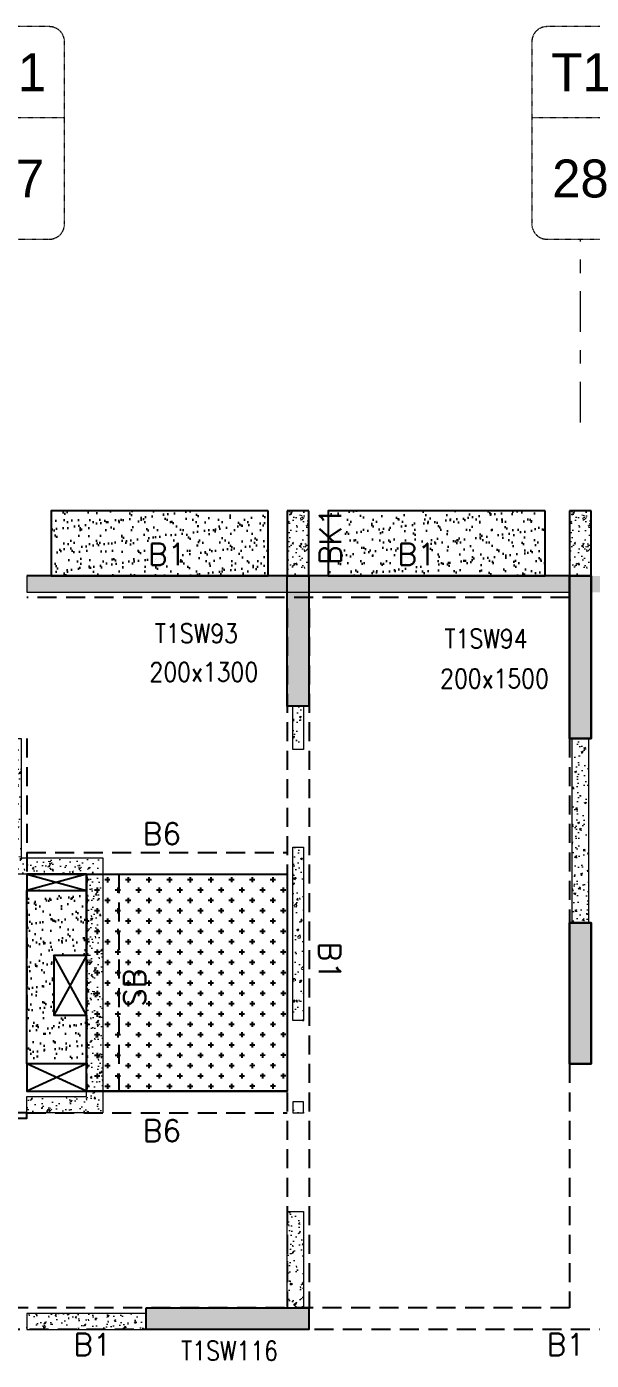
# Model space of a CAD drawing. Header units: millimetres. Extents: x 1078357 to 2594950, y -4969473 to -4636555.
# Drawn here: x 1662333 to 1667533, y -4659729 to -4647432 of the extents above; entities that cross this region are included whole.
import ezdxf
from ezdxf.enums import TextEntityAlignment as Align

# ---------------------------------------------------------------- set-up
doc = ezdxf.new("R2010")
doc.units = ezdxf.units.MM
for name, pattern in [('CENTER', [2, 1.25, -0.25, 0.25, -0.25]), ('CONTINOUS', [0]), ('DGN STYLE 7', [8.34, 3.75, -1.67, 1.25, -1.67]), ('HIDDEN', [0.375, 0.25, -0.125]), ('New Retail block$0$CONTINOUS', [0])]:
    doc.linetypes.add(name, pattern=pattern)
for name, color, linetype, lineweight in [('A-_ANOTDIMA_D-', 6, 'Continuous', 13), ('A-_ANOTGRID_E-', 8, 'DGN STYLE 7', 13), ('COL. NO.', 30, 'Continuous', 25), ('COL. SIZE', 7, 'Continuous', 25), ('GRID LINE', 8, 'Continuous', 0), ('HATCH', 8, 'Continuous', 30), ('S-NON STR RCC WALL', 8, 'Continuous', 0)]:
    doc.layers.add(name, color=color, linetype=linetype, lineweight=lineweight)
for name, color, linetype in [('B-200x325', 201, 'HIDDEN'), ('B-200x650', 241, 'HIDDEN'), ('B-300xSLAB THK.', 151, 'Continuous'), ('BK1-200x650', 241, 'HIDDEN'), ('DROP SLAB', 8, 'Continuous'), ('S-COLUMN_SHEAR WALL', 1, 'Continuous'), ('S-PROJECTION', 54, 'New Retail block$0$CONTINOUS'), ('SLAB FOLD', 8, 'Continuous')]:
    doc.layers.add(name, color=color, linetype=linetype)
doc.styles.add('ROMANS', font='romans.shx', dxfattribs={"width": 0.85})
doc.styles.get("Standard").update_dxf_attribs({"font": 'Adani Regular.ttf', "height": 500})
pattern_1 = [(37.4701541, (-1322400.03, 9335074.12), (-4.7236114, 146.8264517), [0, -115.824, 0, -129.54, 0, -123.825]), (7.4701541, (-1322400.03, 9335074.12), (134.9689868, 214.9772528), [0, -62.484, 0, -104.394, 0, -40.005]), (327.4701541, (-1322493.75, 9335074.16), (237.2979035, 0.3075449), [0, -38.1, 0, -137.16, 0, -179.07]), (317.4701541, (-1322493.75, 9335074.16), (229.1017424, 66.759465), [0, -19.05, 0, -89.916, 0, -102.87])]

# ---------------------------------------------------------------- blocks, each defined once
blk = doc.blocks.new('G$CD63B60BD')
at = {"layer": 'COL. NO.', "linetype": 'Continuous', "style": 'ROMANS', "width": 0.85}
for s, p in [('T1SW93', (80056, 15282, -320)), ('T1SW94', (82723, 15234, -320)), ('T1SW116', (80297, 8667, -320))]:
    blk.add_text(s, height=175, dxfattribs=at).set_placement(p)
at = {"layer": 'COL. SIZE', "linetype": 'Continuous', "style": 'ROMANS', "width": 0.85}
for s, p in [('200x1300', (80006, 14926, -320)), ('200x1500', (82683, 14866, -320))]:
    blk.add_text(s, height=175, dxfattribs=at).set_placement(p)
blk = doc.blocks.new('Tower grid nomenclature-ex')
at = {"layer": 'A-_ANOTGRID_E-'}
blk.add_lwpolyline([(-1250, -600), (1750, -600, 0.414214), (2000, -350), (2000, 750, 0.414214), (1750, 1000), (-1250, 1000, 0.414214), (-1500, 750), (-1500, -350, 0.414214)], format="xyb", close=True, dxfattribs=at)
blk.add_lwpolyline([(0, 1000), (0, -600)], dxfattribs=at)
at = {"layer": 'A-_ANOTGRID_E-', "flags": 8}
for p in [(-1235, 400), (1788, 400)]:
    blk.add_attdef('GRID', text='', height=625, dxfattribs=at).set_placement(p, align=Align.MIDDLE_CENTER)
blk = doc.blocks.new('T1')
at = {"layer": 'GRID LINE', "linetype": 'DGN STYLE 7', "ltscale": 100, "elevation": 0}
blk.add_lwpolyline([(123511, -31827), (123511, -30138)], dxfattribs=at)
at = {"layer": 'GRID LINE'}
ref = blk.add_blockref('Tower grid nomenclature-ex', (118199, -29018, 0), dxfattribs=dict(at, xscale=0.56, yscale=0.56, zscale=0.56, rotation=270))
ref.add_attrib('GRID', '27', dxfattribs={"layer": 'A-_ANOTGRID_E-', "height": 350}).set_placement((118311, -29578, 0), align=Align.MIDDLE_CENTER)
ref.add_attrib('GRID', 'T1', dxfattribs={"layer": 'A-_ANOTGRID_E-', "height": 350}).set_placement((118316, -28598, 0), align=Align.MIDDLE_CENTER)
ref = blk.add_blockref('Tower grid nomenclature-ex', (123399, -29018, 0), dxfattribs=dict(at, xscale=0.56, yscale=0.56, zscale=0.56, rotation=270))
ref.add_attrib('GRID', '28', dxfattribs={"layer": 'A-_ANOTGRID_E-', "height": 350}).set_placement((123511, -29578, 0), align=Align.MIDDLE_CENTER)
ref.add_attrib('GRID', 'T1', dxfattribs={"layer": 'A-_ANOTGRID_E-', "height": 350}).set_placement((123516, -28598, 0), align=Align.MIDDLE_CENTER)

msp = doc.modelspace()

# ---------------------------------------------------------------- hatches: boundary and pattern name
at = {"layer": 'DROP SLAB'}
h = msp.add_hatch(dxfattribs=at)
h.set_pattern_fill('CROSS', color=8, scale=15, angle=0.03079)
h.set_pattern_definition([(180.03079016, (-2778183.15, 14069229.48), (-95.1987999, -95.3011726), [47.625, -142.875]), (270.03079016, (-2778206.98, 14069253.28), (95.3011726, -95.1987999), [47.625, -142.875])])
h.paths.add_polyline_path([(1662883.4, -4655246.4), (1664733.3, -4655246.4), (1664733.3, -4657246.2), (1662883.4, -4657246.2)])
at = {"layer": 'HATCH'}
h = msp.add_hatch(dxfattribs=at)
h.set_pattern_fill('AR-SAND', color=8, scale=3, angle=179.97015)
h.set_pattern_definition(pattern_1)
h.paths.add_polyline_path([(1664558.5, -4651896.1), (1662558.5, -4651896.1), (1662558.5, -4652496.1), (1664558.5, -4652496.1)])
h = msp.add_hatch(dxfattribs=at)
h.set_pattern_fill('AR-SAND', color=8, scale=3, angle=179.97015)
h.set_pattern_definition(pattern_1)
h.paths.add_polyline_path([(1667108.5, -4651896.1), (1665108.5, -4651896.1), (1665108.5, -4652496.1), (1667108.5, -4652496.1)])
h = msp.add_hatch(dxfattribs=at)
h.set_pattern_fill('AR-SAND', color=8, scale=3, angle=179.97015)
h.set_pattern_definition([(37.47015413, (-3372549.53, 18703112.43), (-4.72361136, 146.8264517), [0, -115.824, 0, -129.54, 0, -123.825]), (7.4701541, (-3372549.53, 18703112.43), (134.9689868, 214.9772528), [0, -62.484, 0, -104.394, 0, -40.005]), (327.4701541, (-3372643.26, 18703112.48), (237.2979035, 0.3075449), [0, -38.1, 0, -137.16, 0, -179.07]), (317.4701541, (-3372643.26, 18703112.48), (229.1017424, 66.759465), [0, -19.05, 0, -89.916, 0, -102.87])])
h.paths.add_polyline_path([(1662333.4, -4655396.2), (1662883.4, -4655396.2), (1662883.4, -4655996.2), (1662583.4, -4655996.2), (1662583.4, -4656546.2), (1662883.4, -4656546.1), (1662883.4, -4656996.2), (1662333.4, -4656996.2)])
at = {"layer": 'S-COLUMN_SHEAR WALL', "lineweight": 25}
h = msp.add_hatch(color=1, dxfattribs=at)
h.dxf.hatch_style = 1
h.paths.add_polyline_path([(1664733.3, -4653696.2), (1664933.3, -4653696.2), (1664933.3, -4652496.2), (1664733.3, -4652496.2)])
at = {"layer": 'S-COLUMN_SHEAR WALL', "lineweight": 25, "extrusion": (-1.00316e-06, 2.11765e-11, 1)}
h = msp.add_hatch(color=1, dxfattribs=at)
h.dxf.hatch_style = 1
h.paths.add_polyline_path([(1667333.3, -4652496.2), (1667533.3, -4652496.2), (1667533.3, -4653996.1), (1667333.3, -4653996.1)])
at = {"layer": 'S-COLUMN_SHEAR WALL', "lineweight": 25, "extrusion": (1.00316e-06, 1.91639e-11, 1)}
h = msp.add_hatch(color=1, dxfattribs=at)
h.dxf.hatch_style = 1
h.paths.add_polyline_path([(1667533.3, -4652496.2), (1667333.3, -4652496.2), (1667333.3, -4653996.1), (1667533.3, -4653996.1)])
at = {"layer": 'S-COLUMN_SHEAR WALL', "lineweight": 25, "extrusion": (-1.00316e-06, 2.11765e-11, 1)}
h = msp.add_hatch(color=1, dxfattribs=at)
h.dxf.hatch_style = 1
h.paths.add_polyline_path([(1667333.3, -4656996.1), (1667533.3, -4656996.1), (1667533.3, -4655696.1), (1667333.3, -4655696.1)])
at = {"layer": 'S-COLUMN_SHEAR WALL', "lineweight": 25, "extrusion": (1.00316e-06, 1.91639e-11, 1)}
h = msp.add_hatch(color=1, dxfattribs=at)
h.dxf.hatch_style = 1
h.paths.add_polyline_path([(1667533.3, -4656996.1), (1667333.3, -4656996.1), (1667333.3, -4655696.1), (1667533.3, -4655696.1)])
at = {"layer": 'S-COLUMN_SHEAR WALL', "lineweight": 25}
h = msp.add_hatch(color=1, dxfattribs=at)
h.dxf.hatch_style = 1
h.paths.add_polyline_path([(1663433.3, -4659246.1), (1664933.3, -4659246.1), (1664933.3, -4659446.1), (1663433.3, -4659446.1)])
at = {"layer": 'S-NON STR RCC WALL'}
h = msp.add_hatch(dxfattribs=at)
h.set_pattern_fill('AR-CONC', color=256, angle=180)
h.set_pattern_definition([(50, (-6869111.46, 32903192.09), (182.184669, -15.93908554), [19.05, -209.55]), (355, (-6869111.46, 32903192.09), (-35.2434214, 191.0568452), [15.24, -167.6405842]), (100.4514447, (-6869096.28, 32903190.76), (146.9412471, 175.1177519), [16.1900088, -178.0902446]), (46.1842, (-6869111.46, 32903242.89), (271.0790409, -42.0423279), [28.575, -314.325]), (96.6355576, (-6869088.87, 32903239.38), (237.404134, 247.4261246), [24.2850231, -267.1356082]), (351.1841512, (-6869111.46, 32903242.9), (237.404134, 247.4261246), [22.859967, -251.459732]), (21, (-6869086.06, 32903230.19), (151.61439127, -102.2651982), [19.05, -209.55]), (326, (-6869086.06, 32903230.19), (61.80202835, 184.1879661), [15.24, -167.64]), (71.451445, (-6869073.42, 32903221.66), (213.4164193, 81.9227689), [16.1900088, -178.0899376]), (37.5, (-6869111.46, 32903192.086), (3.08860325, 84.55503887), [0, -165.608, 0, -170.18, 0, -168.275]), (7.5, (-6869111.46, 32903192.09), (66.8196625, 100.18057482), [0, -97.028, 0, -161.798, 0, -64.135]), (327.5, (-6869168.1, 32903192.086), (135.59059517, -5.72874399), [0, -63.5, 0, -198.12, 0, -262.89]), (317.5, (-6869193.5, 32903192.09), (148.1291814, 25.42649103), [0, -82.55, 0, -131.572, 0, -186.69])])
h.paths.add_polyline_path([(1664933.3, -4652496.1), (1664933.3, -4651896.1), (1664733.3, -4651896.1), (1664733.3, -4652496.1), (1664933.3, -4652496.1)], is_closed=False)
h = msp.add_hatch(dxfattribs=at)
h.set_pattern_fill('AR-CONC', color=256, angle=180)
h.set_pattern_definition([(50, (-6866511.48, 32903192.09), (182.184669, -15.93908554), [19.05, -209.55]), (355, (-6866511.48, 32903192.1), (-35.2434214, 191.0568452), [15.24, -167.6405842]), (100.4514447, (-6866496.3, 32903190.76), (146.9412471, 175.1177519), [16.1900088, -178.0902446]), (46.1842, (-6866511.48, 32903242.9), (271.0790409, -42.0423279), [28.575, -314.325]), (96.6355576, (-6866488.9, 32903239.4), (237.404134, 247.4261246), [24.2850231, -267.1356082]), (351.1841512, (-6866511.48, 32903242.9), (237.404134, 247.4261246), [22.859967, -251.459732]), (21, (-6866486.08, 32903230.19), (151.61439127, -102.2651982), [19.05, -209.55]), (326, (-6866486.08, 32903230.2), (61.80202835, 184.1879661), [15.24, -167.64]), (71.451445, (-6866473.45, 32903221.67), (213.4164193, 81.9227689), [16.1900088, -178.0899376]), (37.5, (-6866511.48, 32903192.09), (3.08860325, 84.55503887), [0, -165.608, 0, -170.18, 0, -168.275]), (7.5, (-6866511.48, 32903192.09), (66.8196625, 100.18057482), [0, -97.028, 0, -161.798, 0, -64.135]), (327.5, (-6866568.12, 32903192.09), (135.59059517, -5.72874399), [0, -63.5, 0, -198.12, 0, -262.89]), (317.5, (-6866593.52, 32903192.09), (148.1291814, 25.42649103), [0, -82.55, 0, -131.572, 0, -186.69])])
h.paths.add_polyline_path([(1667533.3, -4652496.1), (1667533.3, -4651896.1), (1667333.3, -4651896.1), (1667333.3, -4652496.1), (1667533.3, -4652496.1)], is_closed=False)
h = msp.add_hatch(dxfattribs=at)
h.set_pattern_fill('AR-CONC', color=256)
h.set_pattern_definition([(50, (-3658712.47, 18659858.1), (182.184669, -15.9390855), [19.05, -209.55]), (355, (-3658712.47, 18659858.1), (-35.2434214, 191.0568452), [15.24, -167.6405842]), (100.4514447, (-3658697.29, 18659856.77), (146.9412471, 175.1177519), [16.1900088, -178.0902446]), (46.1842, (-3658712.47, 18659908.9), (271.0790409, -42.042328), [28.575, -314.325]), (96.6355576, (-3658689.88, 18659905.4), (237.404134, 247.4261246), [24.285023, -267.135608]), (351.1841512, (-3658712.47, 18659908.9), (237.404134, 247.4261246), [22.859967, -251.459732]), (21, (-3658687.07, 18659896.2), (151.6143913, -102.2651982), [19.05, -209.55]), (326, (-3658687.07, 18659896.2), (61.8020283, 184.1879661), [15.24, -167.64]), (71.451445, (-3658674.44, 18659887.67), (213.4164193, 81.9227689), [16.1900088, -178.0899376]), (37.5, (-3658712.47, 18659858.096), (3.08860325, 84.55503887), [0, -165.608, 0, -170.18, 0, -168.275]), (7.5, (-3658712.47, 18659858.1), (66.8196625, 100.18057482), [0, -97.028, 0, -161.798, 0, -64.135]), (327.5, (-3658769.114, 18659858.096), (135.59059517, -5.728744), [0, -63.5, 0, -198.12, 0, -262.89]), (317.5, (-3658794.51, 18659858.1), (148.1291814, 25.42649103), [0, -82.55, 0, -131.572, 0, -186.69])])
h.paths.add_polyline_path([(1662658.5, -4652496.1), (1662333.5, -4652496.1), (1662333.5, -4652646.1), (1662658.5, -4652646.1)])
h.paths.add_polyline_path([(1664458.5, -4652496.1), (1662658.5, -4652496.1), (1662658.5, -4652646.1), (1664458.5, -4652646.1)])
h.paths.add_polyline_path([(1670408.5, -4652496.2), (1669658.5, -4652496.2), (1669658.5, -4652646.1), (1670408.5, -4652646.1)])
h.paths.add_polyline_path([(1669658.5, -4652496.1), (1667858.5, -4652496.1), (1667858.5, -4652646.1), (1669658.5, -4652646.1)])
h.paths.add_polyline_path([(1665208.5, -4652496.1), (1664458.5, -4652496.1), (1664458.5, -4652646.1), (1665208.5, -4652646.1)])
h.paths.add_polyline_path([(1667008.5, -4652496.1), (1665208.5, -4652496.1), (1665208.5, -4652646.1), (1667008.5, -4652646.1)])
h.paths.add_polyline_path([(1672530.6, -4652496.1), (1672208.5, -4652496.1), (1672208.5, -4652646.1), (1672530.6, -4652646.1)])
h.paths.add_polyline_path([(1667858.5, -4652496.1), (1667533.5, -4652496.1), (1667533.5, -4652646.1), (1667858.5, -4652646.1)])
h.paths.add_polyline_path([(1667333.5, -4652496.1), (1667008.5, -4652496.1), (1667008.5, -4652646.1), (1667333.5, -4652646.1)])
h.paths.add_polyline_path([(1672208.5, -4652496.1), (1670408.5, -4652496.1), (1670408.5, -4652646.1), (1672208.5, -4652646.1)])
h = msp.add_hatch(dxfattribs=at)
h.set_pattern_fill('AR-CONC', color=256, angle=180)
h.set_pattern_definition([(50, (1664846.55, -4660402.88), (182.1847, -15.939), [19.05, -209.55]), (355, (1664846.55, -4660402.88), (-35.2434, 191.057), [15.24, -167.6406]), (100.4514, (1664861.73, -4660404.2), (146.9412, 175.1178), [16.19, -178.09]), (46.1842, (1664846.55, -4660352.08), (271.079, -42.042), [28.575, -314.325]), (96.6356, (1664869.14, -4660355.58), (237.404, 247.426), [24.285, -267.136]), (351.184, (1664846.55, -4660352.08), (237.404, 247.426), [22.86, -251.46]), (21, (1664871.95, -4660364.78), (151.6144, -102.2652), [19.05, -209.55]), (326, (1664871.95, -4660364.78), (61.802, 184.188), [15.24, -167.64]), (71.4514, (1664884.58, -4660373.3), (213.4164, 81.923), [16.19, -178.09]), (37.5, (1664846.55, -4660402.877), (3.0886, 84.55504), [0, -165.608, 0, -170.18, 0, -168.275]), (7.5, (1664846.55, -4660402.88), (66.8197, 100.1806), [0, -97.028, 0, -161.798, 0, -64.135]), (327.5, (1664789.91, -4660402.88), (135.5906, -5.72874), [0, -63.5, 0, -198.12, 0, -262.89]), (317.5, (1664764.51, -4660402.88), (148.1292, 25.4265), [0, -82.55, 0, -131.572, 0, -186.69])])
h.paths.add_polyline_path([(1664783.5, -4653696.2), (1664883.5, -4653696.2), (1664883.5, -4654096.1), (1664783.5, -4654096.1)])
h = msp.add_hatch(dxfattribs=at)
h.set_pattern_fill('AR-CONC', color=256, angle=180)
h.set_pattern_definition([(50, (-4755937.19, 23343877.28), (182.184669, -15.9390855), [19.05, -209.55]), (355, (-4755937.19, 23343877.28), (-35.2434214, 191.0568452), [15.24, -167.6405842]), (100.4514447, (-4755922, 23343875.95), (146.9412471, 175.1177519), [16.1900088, -178.0902446]), (46.1842, (-4755937.19, 23343928.08), (271.0790409, -42.042328), [28.575, -314.325]), (96.6355576, (-4755914.6, 23343924.58), (237.404134, 247.4261246), [24.2850231, -267.1356082]), (351.1841512, (-4755937.2, 23343928.08), (237.404134, 247.4261246), [22.859967, -251.459732]), (21, (-4755911.79, 23343915.38), (151.6143913, -102.2651982), [19.05, -209.55]), (326, (-4755911.79, 23343915.38), (61.8020283, 184.1879661), [15.24, -167.64]), (71.451445, (-4755899.15, 23343906.86), (213.4164193, 81.9227689), [16.1900088, -178.0899376]), (37.5, (-4755937.19, 23343877.28), (3.08860325, 84.55503887), [0, -165.608, 0, -170.18, 0, -168.275]), (7.5, (-4755937.19, 23343877.28), (66.8196625, 100.18057482), [0, -97.028, 0, -161.798, 0, -64.135]), (327.5, (-4755993.83, 23343877.28), (135.59059517, -5.728744), [0, -63.5, 0, -198.12, 0, -262.89]), (317.5, (-4756019.23, 23343877.28), (148.1291814, 25.42649103), [0, -82.55, 0, -131.572, 0, -186.69])])
h.paths.add_polyline_path([(1663033.5, -4655096.1), (1663033.5, -4657446.1), (1662333.5, -4657446.1), (1662333.5, -4657296.1), (1662883.5, -4657296.1), (1662883.5, -4655246.1), (1662133.5, -4655246.1), (1662133.5, -4653996.1), (1662283.5, -4653996.1), (1662283.5, -4655096.1)])
at = {"layer": 'S-NON STR RCC WALL', "ltscale": 700}
h = msp.add_hatch(dxfattribs=at)
h.set_pattern_fill('AR-CONC', color=256)
h.set_pattern_definition([(50, (534242.2, 23899.88), (182.184669, -15.9390855), [19.05, -209.55]), (355, (534242.2, 23899.88), (-35.2434214, 191.056845), [15.24, -167.640584]), (100.4514447, (534257.38, 23898.56), (146.941247, 175.117752), [16.190009, -178.0902446]), (46.1842, (534242.2, 23950.68), (271.079041, -42.042328), [28.575, -314.325]), (96.6355576, (534264.78, 23947.18), (237.404134, 247.426125), [24.285023, -267.135608]), (351.184151, (534242.2, 23950.68), (237.404134, 247.426125), [22.859967, -251.459732]), (21, (534267.6, 23937.98), (151.6143913, -102.265198), [19.05, -209.55]), (326, (534267.6, 23937.98), (61.802028, 184.187966), [15.24, -167.64]), (71.451445, (534280.23, 23929.46), (213.416419, 81.922769), [16.190009, -178.0899376]), (37.5, (534242.195, 23899.884), (3.08860325, 84.5550389), [0, -165.608, 0, -170.18, 0, -168.275]), (7.5, (534242.195, 23899.88), (66.8196625, 100.1805748), [0, -97.028, 0, -161.798, 0, -64.135]), (327.5, (534185.55, 23899.884), (135.5905952, -5.728744), [0, -63.5, 0, -198.12, 0, -262.89]), (317.5, (534160.15, 23899.88), (148.1291814, 25.426491), [0, -82.55, 0, -131.572, 0, -186.69])])
h.paths.add_polyline_path([(1667358.5, -4653996.1), (1667508.5, -4653996.1), (1667508.5, -4655696.1), (1667358.5, -4655696.1)])
at = {"layer": 'S-NON STR RCC WALL'}
h = msp.add_hatch(dxfattribs=at)
h.set_pattern_fill('AR-CONC', color=256, angle=180)
h.set_pattern_definition([(50, (2762071.26, -9344422.06), (182.184669, -15.9390855), [19.05, -209.55]), (355, (2762071.26, -9344422.06), (-35.2434214, 191.056845), [15.24, -167.640584]), (100.4514447, (2762086.45, -9344423.4), (146.941247, 175.117752), [16.190009, -178.0902446]), (46.1842, (2762071.26, -9344371.26), (271.079041, -42.042328), [28.575, -314.325]), (96.6355576, (2762093.85, -9344374.77), (237.404134, 247.426125), [24.285023, -267.135608]), (351.184151, (2762071.26, -9344371.26), (237.404134, 247.426125), [22.859967, -251.459732]), (21, (2762096.66, -9344383.96), (151.6143913, -102.265198), [19.05, -209.55]), (326, (2762096.66, -9344383.96), (61.802028, 184.187966), [15.24, -167.64]), (71.451445, (2762109.3, -9344392.49), (213.416419, 81.922769), [16.190009, -178.0899376]), (37.5, (2762071.265, -9344422.064), (3.08860325, 84.5550389), [0, -165.608, 0, -170.18, 0, -168.275]), (7.5, (2762071.26, -9344422.06), (66.8196625, 100.1805748), [0, -97.028, 0, -161.798, 0, -64.135]), (327.5, (2762014.62, -9344422.064), (135.5905952, -5.728744), [0, -63.5, 0, -198.12, 0, -262.89]), (317.5, (2761989.22, -9344422.06), (148.1291814, 25.426491), [0, -82.55, 0, -131.572, 0, -186.69])])
h.paths.add_polyline_path([(1664783.5, -4654996.1), (1664883.5, -4654996.1), (1664883.5, -4656596.1), (1664783.5, -4656596.1)])
h = msp.add_hatch(dxfattribs=at)
h.set_pattern_fill('AR-CONC', color=256, angle=180)
h.set_pattern_definition([(50, (2762058.05, -9345786.73), (182.184669, -15.9390855), [19.05, -209.55]), (355, (2762058.05, -9345786.73), (-35.2434214, 191.056845), [15.24, -167.640584]), (100.4514447, (2762073.23, -9345788.06), (146.941247, 175.117752), [16.190009, -178.0902446]), (46.1842, (2762058.05, -9345735.93), (271.079041, -42.042328), [28.575, -314.325]), (96.6355576, (2762080.64, -9345739.43), (237.404134, 247.426125), [24.285023, -267.135608]), (351.184151, (2762058.05, -9345735.93), (237.404134, 247.426125), [22.859967, -251.459732]), (21, (2762083.45, -9345748.63), (151.6143913, -102.265198), [19.05, -209.55]), (326, (2762083.45, -9345748.63), (61.802028, 184.187966), [15.24, -167.64]), (71.451445, (2762096.09, -9345757.15), (213.416419, 81.922769), [16.190009, -178.0899376]), (37.5, (2762058.05, -9345786.73), (3.08860325, 84.5550389), [0, -165.608, 0, -170.18, 0, -168.275]), (7.5, (2762058.05, -9345786.73), (66.8196625, 100.1805748), [0, -97.028, 0, -161.798, 0, -64.135]), (327.5, (2762001.41, -9345786.73), (135.5905952, -5.728744), [0, -63.5, 0, -198.12, 0, -262.89]), (317.5, (2761976.01, -9345786.73), (148.1291814, 25.426491), [0, -82.55, 0, -131.572, 0, -186.69])])
h.paths.add_polyline_path([(1664783.5, -4657446.1), (1664883.5, -4657446.1), (1664883.5, -4657346.1), (1664783.5, -4657346.1)])
h = msp.add_hatch(dxfattribs=at)
h.set_pattern_fill('AR-CONC', color=256, angle=180)
h.set_pattern_definition([(50, (-5786801.65, 28027896.46), (182.184669, -15.93908554), [19.05, -209.55]), (355, (-5786801.65, 28027896.46), (-35.2434214, 191.0568452), [15.24, -167.6405842]), (100.4514447, (-5786786.47, 28027895.14), (146.9412471, 175.1177519), [16.1900088, -178.0902446]), (46.1842, (-5786801.65, 28027947.26), (271.0790409, -42.042328), [28.575, -314.325]), (96.6355576, (-5786779.06, 28027943.76), (237.404134, 247.4261246), [24.2850231, -267.1356082]), (351.1841512, (-5786801.65, 28027947.26), (237.404134, 247.4261246), [22.859967, -251.459732]), (21, (-5786776.25, 28027934.56), (151.6143913, -102.2651982), [19.05, -209.55]), (326, (-5786776.25, 28027934.56), (61.8020283, 184.1879661), [15.24, -167.64]), (71.451445, (-5786763.61, 28027926.04), (213.4164193, 81.9227689), [16.1900088, -178.0899376]), (37.5, (-5786801.65, 28027896.463), (3.08860325, 84.55503887), [0, -165.608, 0, -170.18, 0, -168.275]), (7.5, (-5786801.65, 28027896.46), (66.8196625, 100.18057482), [0, -97.028, 0, -161.798, 0, -64.135]), (327.5, (-5786858.29, 28027896.46), (135.59059517, -5.72874399), [0, -63.5, 0, -198.12, 0, -262.89]), (317.5, (-5786883.69, 28027896.46), (148.1291814, 25.42649103), [0, -82.55, 0, -131.572, 0, -186.69])])
h.paths.add_polyline_path([(1664733.5, -4658356.1), (1664883.5, -4658356.1), (1664883.5, -4659246), (1664733.5, -4659246)])
h = msp.add_hatch(dxfattribs=at)
h.set_pattern_fill('AR-CONC', color=256)
h.set_pattern_definition([(50, (-3658712.47, 18659858.1), (182.184669, -15.9390855), [19.05, -209.55]), (355, (-3658712.47, 18659858.1), (-35.2434214, 191.0568452), [15.24, -167.6405842]), (100.4514447, (-3658697.29, 18659856.77), (146.9412471, 175.1177519), [16.1900088, -178.0902446]), (46.1842, (-3658712.47, 18659908.9), (271.0790409, -42.042328), [28.575, -314.325]), (96.6355576, (-3658689.88, 18659905.4), (237.404134, 247.4261246), [24.285023, -267.135608]), (351.1841512, (-3658712.47, 18659908.9), (237.404134, 247.4261246), [22.859967, -251.459732]), (21, (-3658687.07, 18659896.2), (151.6143913, -102.2651982), [19.05, -209.55]), (326, (-3658687.07, 18659896.2), (61.8020283, 184.1879661), [15.24, -167.64]), (71.451445, (-3658674.44, 18659887.67), (213.4164193, 81.9227689), [16.1900088, -178.0899376]), (37.5, (-3658712.47, 18659858.096), (3.08860325, 84.55503887), [0, -165.608, 0, -170.18, 0, -168.275]), (7.5, (-3658712.47, 18659858.1), (66.8196625, 100.18057482), [0, -97.028, 0, -161.798, 0, -64.135]), (327.5, (-3658769.114, 18659858.096), (135.59059517, -5.728744), [0, -63.5, 0, -198.12, 0, -262.89]), (317.5, (-3658794.51, 18659858.1), (148.1291814, 25.42649103), [0, -82.55, 0, -131.572, 0, -186.69])])
h.paths.add_polyline_path([(1663433.3, -4659296.2), (1662333.5, -4659296.1), (1662333.5, -4659446), (1663433.3, -4659446.1)])

# ---------------------------------------------------------------- linework, layer by layer
at = {"layer": 'B-200x325', "ltscale": 700}
for p, q in [((1662333.3, -4655046.4, 0), (1664733.3, -4655046.4, 0)), ((1662333.4, -4657446.2, 0), (1664733.2, -4657446.2, 0))]:
    msp.add_line(p, q, dxfattribs=at)
at = {"layer": 'B-200x325', "linetype": 'Continuous', "ltscale": 700}
for p, q in [((1662333.3, -4655246.4, 0), (1664733.3, -4655246.4, 0)), ((1662333.4, -4657246.2, 0), (1664733.2, -4657246.2, 0))]:
    msp.add_line(p, q, dxfattribs=at)
at = {"layer": 'B-200x650', "linetype": 'CONTINOUS', "ltscale": 700}
for p, q in [((1664933.3, -4651896.1, 0), (1664733.3, -4651896.1, 0)), ((1664733.3, -4651896.1, 0), (1664733.3, -4652496.1)), ((1664933.3, -4652496.1), (1664933.3, -4651896.1, 0)), ((1667533.3, -4651896.1, 0), (1667333.3, -4651896.1, 0)), ((1667333.3, -4651896.1, 0), (1667333.3, -4652496.1, 0)), ((1667533.3, -4652496.1, 0), (1667533.3, -4651896.1, 0)), ((1667333.5, -4652496.1, 0), (1662333.5, -4652496.1, 0))]:
    msp.add_line(p, q, dxfattribs=at)
at = {"layer": 'B-200x650', "linetype": 'HIDDEN', "ltscale": 700}
for p, q in [((1667333.5, -4652696.1, 0), (1662333.5, -4652696.1, 0)), ((1664733.5, -4652796.2, 0), (1664733.5, -4659246, 0)), ((1664933.5, -4652796.2, 0), (1664933.5, -4659246, 0)), ((1662333.5, -4653996.1, 0), (1662333.5, -4656496.1, 0)), ((1667333.5, -4653996.1, 0), (1667333.5, -4655696.1, 0)), ((1667333.5, -4656996.2, 0), (1667333.5, -4659246.1, 0)), ((1667333.5, -4659246, 0), (1661658.3, -4659246, 0)), ((1669883.5, -4659446, 0), (1661658.3, -4659446, 0))]:
    msp.add_line(p, q, dxfattribs=at)
at = {"layer": 'B-300xSLAB THK.', "linetype": 'HIDDEN', "ltscale": 700}
for p, q in [((1662883.3, -4655246.6, 0), (1662883.3, -4657246.4, 0)), ((1663183.3, -4655246.6, 0), (1663183.3, -4657246.4, 0))]:
    msp.add_line(p, q, dxfattribs=at)
at = {"layer": 'BK1-200x650', "linetype": 'Continuous', "ltscale": 700, "elevation": 0}
msp.add_lwpolyline([(1662333.6, -4657446.1), (1662133.5, -4657446.1), (1662133.5, -4657496.3), (1662333.6, -4657496.3)], close=True, dxfattribs=at)
at = {"layer": 'DROP SLAB', "color": 3, "linetype": 'CONTINOUS', "ltscale": 500}
for p, q in [((1662333.4, -4655246.2, 0), (1662883.4, -4655396.2, 0)), ((1662882.6, -4655246.4, 0), (1662333.4, -4655396.2, 0)), ((1662883.5, -4655996.2, 0), (1662583.4, -4656546.2, 0)), ((1662883.5, -4656546.2, 0), (1662583.4, -4655996.2, 0)), ((1662883.4, -4657246.2, 0), (1662333.4, -4656996.2, 0)), ((1662883.4, -4656996.2, 0), (1662333.6, -4657246.2, 0))]:
    msp.add_line(p, q, dxfattribs=at)
at = {"layer": 'DROP SLAB', "color": 3, "linetype": 'CONTINOUS', "ltscale": 500, "elevation": 0}
for points in [[(1662883.4, -4655246.4), (1662333.4, -4655246.4), (1662333.4, -4655396.2), (1662883.4, -4655396.2)], [(1662883.4, -4655246.4), (1664733.3, -4655246.4), (1664733.3, -4657246.2), (1662883.4, -4657246.2)], [(1662883.4, -4655996.2), (1662583.4, -4655996.2), (1662583.4, -4656546.2), (1662883.4, -4656546.2)], [(1662883.4, -4656996.2), (1662333.6, -4656996.2), (1662333.6, -4657246.2), (1662883.4, -4657246.2)]]:
    msp.add_lwpolyline(points, close=True, dxfattribs=at)
at = {"layer": 'S-COLUMN_SHEAR WALL', "color": 1, "lineweight": 25, "elevation": 0}
for points in [[(1664733.3, -4652496.2), (1664933.3, -4652496.2), (1664933.3, -4653696.2), (1664733.3, -4653696.2)], [(1663433.3, -4659246.1), (1664933.3, -4659246.1), (1664933.3, -4659446.1), (1663433.3, -4659446.1)]]:
    msp.add_lwpolyline(points, close=True, dxfattribs=at)
at = {"layer": 'S-COLUMN_SHEAR WALL', "color": 1, "lineweight": 25, "extrusion": (-1.00316e-06, 2.11765e-11, 1), "elevation": -1.7}
for points in [[(1667333.3, -4652496.2), (1667533.3, -4652496.2), (1667533.3, -4653996.1), (1667333.3, -4653996.1)], [(1667333.3, -4656996.1), (1667533.3, -4656996.1), (1667533.3, -4655696.1), (1667333.3, -4655696.1)]]:
    msp.add_lwpolyline(points, close=True, dxfattribs=at)
at = {"layer": 'S-COLUMN_SHEAR WALL', "color": 1, "lineweight": 25, "extrusion": (1.00316e-06, 1.91639e-11, 1)}
for points, elevation in [([(1667533.3, -4652496.2), (1667333.3, -4652496.2), (1667333.3, -4653996.1), (1667533.3, -4653996.1)], 1.7), ([(1667533.3, -4656996.1), (1667333.3, -4656996.1), (1667333.3, -4655696.1), (1667533.3, -4655696.1)], 1.4)]:
    msp.add_lwpolyline(points, close=True, dxfattribs=dict(at, elevation=elevation))
at = {"layer": 'S-NON STR RCC WALL', "elevation": 0}
for points in [[(1667333.5, -4652496.1), (1662333.5, -4652496.1), (1662333.5, -4652646.1), (1667333.5, -4652646.1)], [(1664783.5, -4653696.2), (1664883.5, -4653696.2), (1664883.5, -4654096.1), (1664783.5, -4654096.1)], [(1663033.5, -4655096.1), (1663033.5, -4657446.1), (1662333.5, -4657446.1), (1662333.5, -4657296.1), (1662883.5, -4657296.1), (1662883.5, -4655246.1), (1662133.5, -4655246.1), (1662133.5, -4653996.1), (1662283.5, -4653996.1), (1662283.5, -4655096.1)]]:
    msp.add_lwpolyline(points, close=True, dxfattribs=at)
at = {"layer": 'S-NON STR RCC WALL', "ltscale": 700, "elevation": 0}
for points in [[(1667358.5, -4653996.1), (1667508.5, -4653996.1), (1667508.5, -4655696.1), (1667358.5, -4655696.1)], [(1664783.5, -4654996.1), (1664883.5, -4654996.1), (1664883.5, -4656596.1), (1664783.5, -4656596.1)], [(1664783.5, -4657446.1), (1664883.5, -4657446.1), (1664883.5, -4657346.1), (1664783.5, -4657346.1)], [(1664733.5, -4658356.1), (1664883.5, -4658356.1), (1664883.5, -4659246), (1664733.5, -4659246)], [(1663433.3, -4659296.2), (1662333.5, -4659296.1), (1662333.5, -4659446), (1663433.3, -4659446.1)]]:
    msp.add_lwpolyline(points, close=True, dxfattribs=at)
at = {"layer": 'S-PROJECTION', "elevation": 0}
for points in [[(1664558.5, -4651896.1), (1662558.5, -4651896.1), (1662558.5, -4652496.1), (1664558.5, -4652496.1)], [(1667108.5, -4651896.1), (1665108.5, -4651896.1), (1665108.5, -4652496.1), (1667108.5, -4652496.1)]]:
    msp.add_lwpolyline(points, close=True, dxfattribs=at)
at = {"layer": 'SLAB FOLD', "color": 8, "ltscale": 1000, "elevation": 0}
msp.add_lwpolyline([(1662333.4, -4655396.2), (1662883.4, -4655396.2), (1662883.4, -4655996.2), (1662583.4, -4655996.2), (1662583.4, -4656546.2), (1662883.4, -4656546.1), (1662883.4, -4656996.2), (1662333.4, -4656996.2), (1662333.4, -4655396.2)], dxfattribs=at)

# ---------------------------------------------------------------- block references
at = {"layer": 'A-_ANOTDIMA_D-', "color": 2, "linetype": 'CENTER', "ltscale": 700}
msp.add_blockref('T1', (1543922.5, -4619253.4, 0), dxfattribs=at)
at = {"layer": 'A-_ANOTDIMA_D-', "color": 2, "ltscale": 700}
msp.add_blockref('G$CD63B60BD', (1583458.3, -4668396.1, 0), dxfattribs=at)

# ---------------------------------------------------------------- texts
at = {"layer": 'B-200x325', "linetype": 'Continuous', "ltscale": 700, "style": 'ROMANS'}
for p in [(1663402.8, -4654974.2, -2.7), (1663402.8, -4657711.4, -2.7)]:
    msp.add_text('B6', height=200, rotation=359.99866, dxfattribs=at).set_placement(p)
at = {"layer": 'B-200x650', "linetype": 'HIDDEN', "ltscale": 500, "style": 'ROMANS'}
for s, rotation, p in [('BK1', 90, (1665229, -4652395.8, 50)), ('B1', 359.99906, (1663452, -4652395.8, -2.7)), ('B1', 359.99906, (1665749.3, -4652395.8, -2.7)), ('B1', 269.99906, (1665024, -4655871.1, -2.7)), ('B1', 359.99906, (1662764, -4659683.3, -2.7)), ('B1', 359.99906, (1667123.6, -4659683.3, -2.7))]:
    msp.add_text(s, height=200, rotation=rotation, dxfattribs=at).set_placement(p)
at = {"layer": 'B-300xSLAB THK.', "linetype": 'Continuous', "ltscale": 700, "style": 'ROMANS'}
msp.add_text('SB', height=200, rotation=90.00094, dxfattribs=at).set_placement((1663428, -4656470.7, -2.7))

doc.saveas('drawing.dxf')
